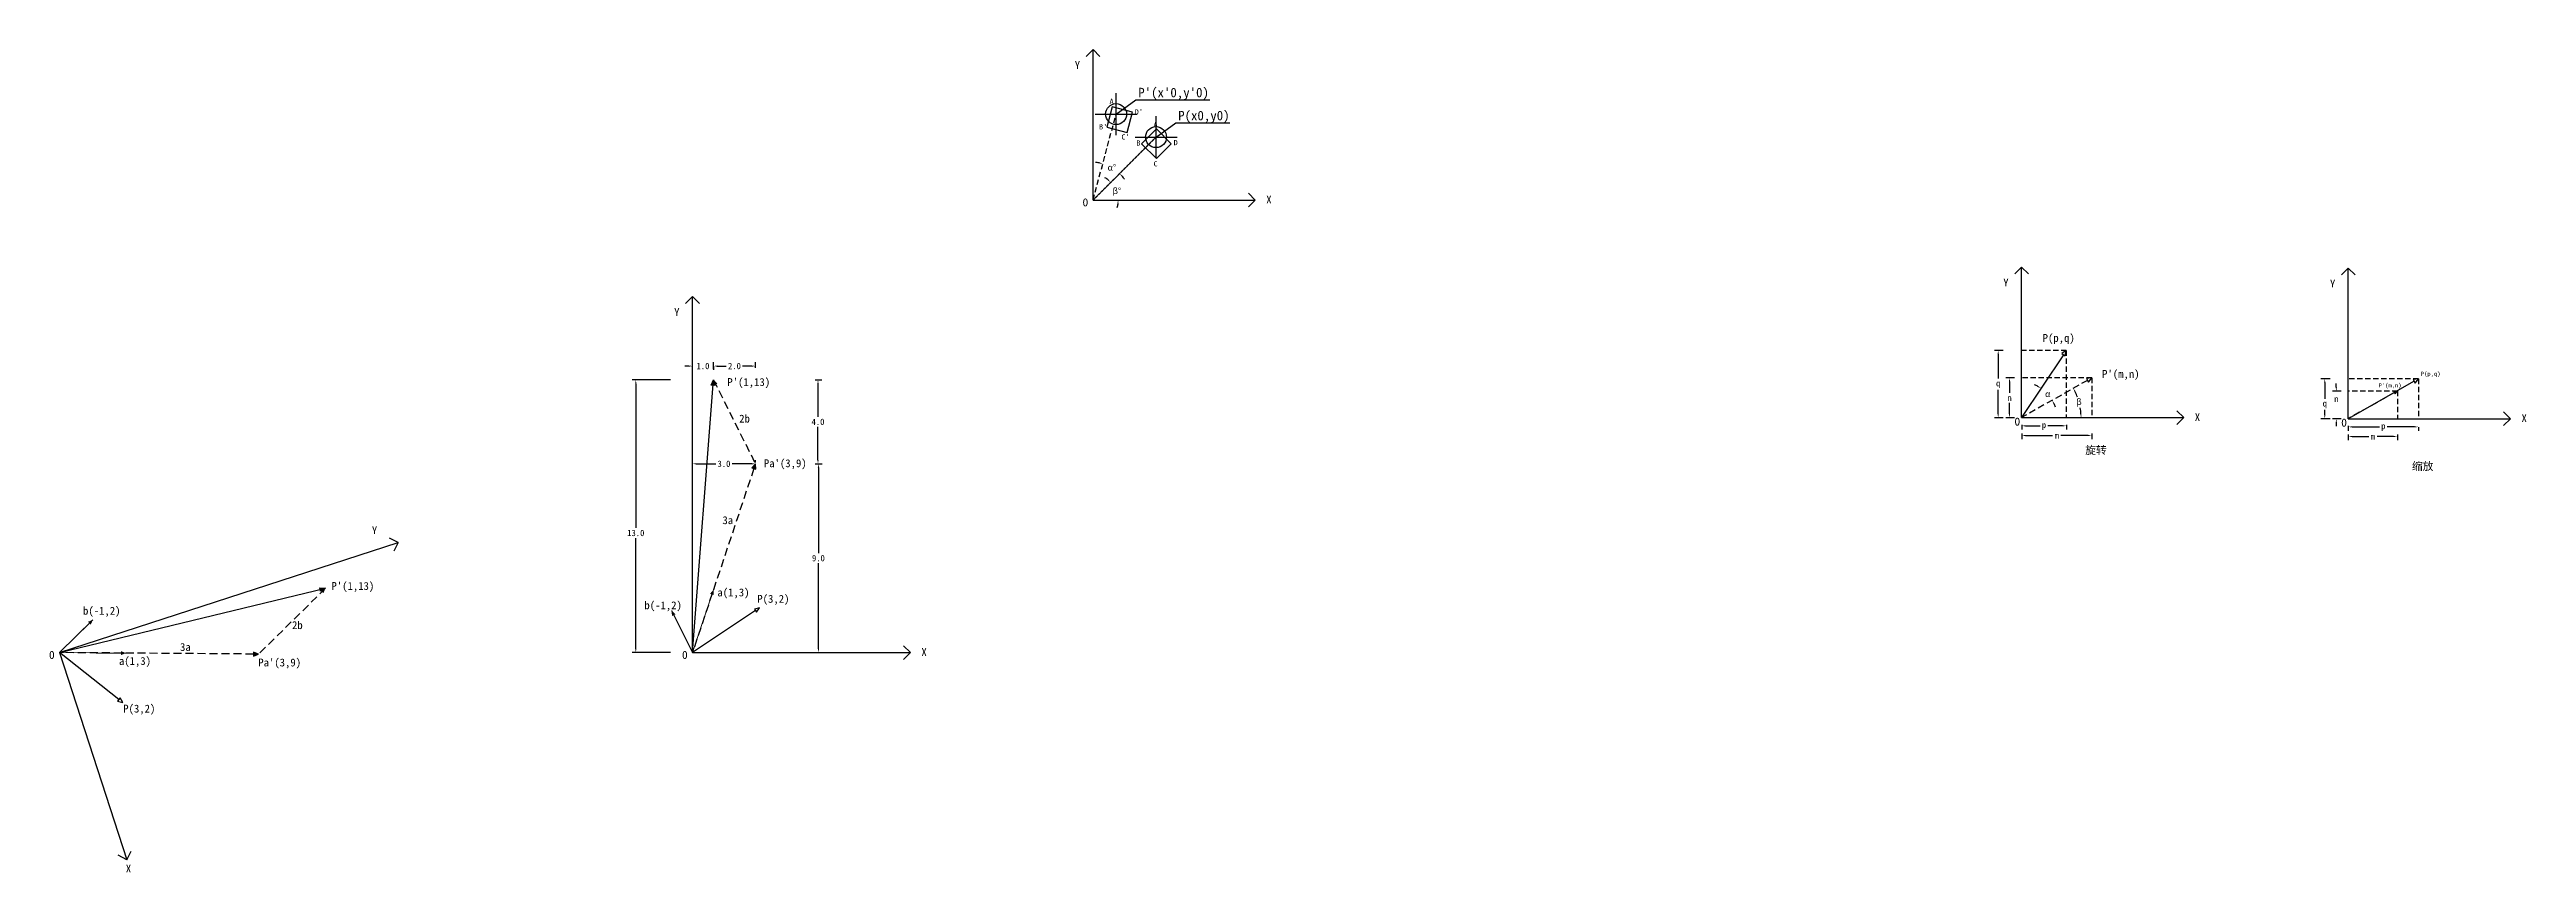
# Model space of a CAD drawing. Header units: millimetres. Extents: x 0 to 271, y 0 to 497.
# Drawn here: x 152.8 to 270.8, y 457.4 to 496.6 of the extents above; entities outside this region: 3.
import ezdxf

# ---------------------------------------------------------------- set-up
doc = ezdxf.new("R2010")
doc.units = ezdxf.units.MM
doc.header["$PDMODE"] = 34
for name, pattern in [('DASHED', [19.05, 12.7, -6.35]), ('DASHED2', [9.525, 6.35, -3.175]), ('DASHEDX2', [38.1, 25.4, -12.7])]:
    doc.linetypes.add(name, pattern=pattern)
doc.styles.get("Standard").update_dxf_attribs({"font": ''})
doc.styles.get('Standard').set_extended_font_data('SimSun')
doc.dimstyles.get("Standard").update_dxf_attribs({"dimtxt": 0.18, "dimasz": 0.18, "dimexe": 0.18, "dimexo": 0.0625, "dimgap": 0.09, "dimtad": 0, "dimtih": 1, "dimtoh": 1, "dimdec": 4, "dimzin": 0, "dimdsep": 46, "dimtxsty": 'Standard', "dimcen": 0.09, "dimadec": 0, "dimazin": 0, "dimtfac": 1, "dimtdec": 4, "dimtofl": 0, "dimtmove": 0, "dimatfit": 3, "dimfxl": 1, "dimtolj": 1, "dimtzin": 0, "dimarcsym": 0})

# ---------------------------------------------------------------- blocks, each defined once
blk = doc.blocks.new('*D2')
at = {"color": 0, "lineweight": -2}
for start, end in [(53.6312, 62.2623), (342.7377, 351.3688)]:
    blk.add_arc((202.52, 489.47), 1.2, start, end, dxfattribs=at)
at = {"color": 0}
for points in [[(203.24, 490.45), (203.2, 490.41), (203.36, 490.31)], [(203.67, 489.29), (203.73, 489.28), (203.71, 489.47)]]:
    blk.add_solid(points, dxfattribs=at)
at = {"layer": 'Defpoints', "color": 0}
for p in [(205.52, 492.47), (203.55, 490.06), (202.52, 489.47), (202.52, 489.47), (210.24, 489.47)]:
    blk.add_point(p, dxfattribs=at)
at = {"color": 0, "insert": (203.65, 489.86), "char_height": 0.3, "attachment_point": 5}
blk.add_mtext('\\A1;β°', dxfattribs=at)
blk = doc.blocks.new('*D3')
at = {"color": 0, "lineweight": -2}
for start, end in [(80.7515, 86.5031), (33.4969, 39.2485)]:
    blk.add_arc((202.52, 489.47), 1.79, start, end, dxfattribs=at)
at = {"color": 0}
for points in [[(202.81, 491.27), (202.8, 491.21), (202.98, 491.2)], [(203.88, 490.58), (203.93, 490.62), (203.78, 490.73)]]:
    blk.add_solid(points, dxfattribs=at)
at = {"layer": 'Defpoints', "color": 0}
for p in [(203.61, 493.56), (205.52, 492.47), (203.54, 490.94), (202.52, 489.47), (202.52, 489.47)]:
    blk.add_point(p, dxfattribs=at)
at = {"color": 0, "insert": (203.41, 491.02), "char_height": 0.3, "attachment_point": 5}
blk.add_mtext('\\A1;α°', dxfattribs=at)
blk = doc.blocks.new('*D4')
at = {"color": 0, "lineweight": -2}
for p, q in [((183.25, 481.55), (183.07, 481.55)), ((183.43, 481.4), (183.43, 481.73)), ((184.43, 481.4), (184.43, 481.73)), ((184.61, 481.55), (184.79, 481.55))]:
    blk.add_line(p, q, dxfattribs=at)
at = {"color": 0}
for points in [[(183.25, 481.58), (183.25, 481.52), (183.43, 481.55)], [(184.61, 481.58), (184.61, 481.52), (184.43, 481.55)]]:
    blk.add_solid(points, dxfattribs=at)
at = {"layer": 'Defpoints', "color": 0}
for p in [(183.43, 481.55), (183.43, 481.34), (184.43, 481.34)]:
    blk.add_point(p, dxfattribs=at)
at = {"color": 0, "insert": (183.93, 481.55), "char_height": 0.3, "attachment_point": 5}
blk.add_mtext('\\A1;1.0', dxfattribs=at)
blk = doc.blocks.new('*D5')
at = {"color": 0, "lineweight": -2}
for p, q in [((182.39, 480.89), (180.55, 480.89)), ((180.73, 480.71), (180.73, 473.83)), ((180.73, 468.07), (180.73, 473.35)), ((182.39, 467.89), (180.55, 467.89))]:
    blk.add_line(p, q, dxfattribs=at)
at = {"color": 0}
for points in [[(180.7, 480.71), (180.76, 480.71), (180.73, 480.89)], [(180.7, 468.07), (180.76, 468.07), (180.73, 467.89)]]:
    blk.add_solid(points, dxfattribs=at)
at = {"layer": 'Defpoints', "color": 0}
for p in [(182.45, 480.89), (180.73, 467.89), (182.45, 467.89)]:
    blk.add_point(p, dxfattribs=at)
at = {"color": 0, "insert": (180.73, 473.59), "char_height": 0.3, "attachment_point": 5}
blk.add_mtext('\\A1;13.0', dxfattribs=at)
blk = doc.blocks.new('*D6')
at = {"color": 0, "lineweight": -2}
for p, q in [((189.27, 480.89), (189.59, 480.89)), ((189.41, 480.71), (189.41, 479.13)), ((189.41, 477.07), (189.41, 478.65)), ((189.27, 476.89), (189.59, 476.89))]:
    blk.add_line(p, q, dxfattribs=at)
at = {"color": 0}
for points in [[(189.38, 480.71), (189.44, 480.71), (189.41, 480.89)], [(189.38, 477.07), (189.44, 477.07), (189.41, 476.89)]]:
    blk.add_solid(points, dxfattribs=at)
at = {"layer": 'Defpoints', "color": 0}
for p in [(189.2, 480.89), (189.2, 476.89), (189.41, 476.89)]:
    blk.add_point(p, dxfattribs=at)
at = {"color": 0, "insert": (189.41, 478.89), "char_height": 0.3, "attachment_point": 5}
blk.add_mtext('\\A1;4.0', dxfattribs=at)
blk = doc.blocks.new('*D7')
at = {"color": 0, "lineweight": -2}
for p, q in [((184.43, 481.5), (184.43, 481.37)), ((184.61, 481.55), (185.04, 481.55)), ((186.25, 481.55), (185.82, 481.55)), ((186.43, 481.46), (186.43, 481.73))]:
    blk.add_line(p, q, dxfattribs=at)
at = {"color": 0}
for points in [[(184.61, 481.58), (184.61, 481.52), (184.43, 481.55)], [(186.25, 481.58), (186.25, 481.52), (186.43, 481.55)]]:
    blk.add_solid(points, dxfattribs=at)
at = {"layer": 'Defpoints', "color": 0}
for p in [(184.43, 481.57), (184.43, 481.55), (186.43, 481.4)]:
    blk.add_point(p, dxfattribs=at)
at = {"color": 0, "insert": (185.43, 481.55), "char_height": 0.3, "attachment_point": 5}
blk.add_mtext('\\A1;2.0', dxfattribs=at)
blk = doc.blocks.new('*D8')
at = {"color": 0, "lineweight": -2}
for p, q in [((189.27, 476.89), (189.61, 476.89)), ((189.43, 476.71), (189.43, 472.63)), ((189.43, 468.07), (189.43, 472.15)), ((189.27, 467.89), (189.61, 467.89))]:
    blk.add_line(p, q, dxfattribs=at)
at = {"color": 0}
for points in [[(189.4, 476.71), (189.46, 476.71), (189.43, 476.89)], [(189.4, 468.07), (189.46, 468.07), (189.43, 467.89)]]:
    blk.add_solid(points, dxfattribs=at)
at = {"layer": 'Defpoints', "color": 0}
for p in [(189.2, 476.89), (189.2, 467.89), (189.43, 467.89)]:
    blk.add_point(p, dxfattribs=at)
at = {"color": 0, "insert": (189.43, 472.39), "char_height": 0.3, "attachment_point": 5}
blk.add_mtext('\\A1;9.0', dxfattribs=at)
blk = doc.blocks.new('*D9')
at = {"color": 0, "lineweight": -2}
for p, q in [((183.43, 476.95), (183.43, 477.07)), ((183.61, 476.89), (184.54, 476.89)), ((186.25, 476.89), (185.32, 476.89)), ((186.43, 476.95), (186.43, 477.07))]:
    blk.add_line(p, q, dxfattribs=at)
at = {"color": 0}
for points in [[(183.61, 476.92), (183.61, 476.86), (183.43, 476.89)], [(186.25, 476.92), (186.25, 476.86), (186.43, 476.89)]]:
    blk.add_solid(points, dxfattribs=at)
at = {"layer": 'Defpoints', "color": 0}
for p in [(183.43, 476.89), (186.43, 476.89), (186.43, 476.89)]:
    blk.add_point(p, dxfattribs=at)
at = {"color": 0, "insert": (184.93, 476.89), "char_height": 0.3, "attachment_point": 5}
blk.add_mtext('\\A1;3.0', dxfattribs=at)
blk = doc.blocks.new('*D16')
at = {"color": 0, "lineweight": -2}
for start, end in [(62.4631, 68.6162), (17.2425, 23.3956)]:
    blk.add_arc((246.76, 479.09), 1.68, start, end, dxfattribs=at)
at = {"color": 0}
for points in [[(247.55, 480.6), (247.52, 480.55), (247.69, 480.49)], [(248.27, 479.74), (248.32, 479.77), (248.21, 479.92)]]:
    blk.add_solid(points, dxfattribs=at)
at = {"layer": 'Defpoints', "color": 0}
for p in [(248.76, 482.09), (247.89, 480.33), (249.89, 480.87), (246.76, 479.09), (246.76, 479.09)]:
    blk.add_point(p, dxfattribs=at)
at = {"color": 0, "insert": (248, 480.22), "char_height": 0.3, "attachment_point": 5}
blk.add_mtext('\\A1;α', dxfattribs=at)
blk = doc.blocks.new('*D17')
at = {"color": 0, "lineweight": -2}
for start, end in [(20.1323, 25.9058), (3.643, 9.5459)]:
    blk.add_arc((246.76, 479.09), 2.83, start, end, dxfattribs=at)
at = {"color": 0}
for points in [[(249.28, 480.31), (249.33, 480.34), (249.22, 480.49)], [(249.61, 479.27), (249.55, 479.27), (249.59, 479.09)]]:
    blk.add_solid(points, dxfattribs=at)
at = {"layer": 'Defpoints', "color": 0}
for p in [(249.89, 480.87), (249.55, 479.58), (246.76, 479.09), (246.76, 479.09), (254.48, 479.09)]:
    blk.add_point(p, dxfattribs=at)
at = {"color": 0, "insert": (249.49, 479.81), "char_height": 0.3, "attachment_point": 5}
blk.add_mtext('\\A1;β', dxfattribs=at)
blk = doc.blocks.new('*D18')
at = {"color": 0, "lineweight": -2}
for p, q in [((246.76, 478.75), (246.76, 478.52)), ((246.94, 478.7), (247.64, 478.7)), ((248.71, 478.7), (248, 478.7)), ((248.89, 478.75), (248.89, 478.52))]:
    blk.add_line(p, q, dxfattribs=at)
at = {"color": 0}
for points in [[(246.94, 478.73), (246.94, 478.67), (246.76, 478.7)], [(248.71, 478.73), (248.71, 478.67), (248.89, 478.7)]]:
    blk.add_solid(points, dxfattribs=at)
at = {"layer": 'Defpoints', "color": 0}
for p in [(246.76, 478.81), (248.89, 478.81), (248.89, 478.7)]:
    blk.add_point(p, dxfattribs=at)
at = {"color": 0, "insert": (247.82, 478.7), "char_height": 0.3, "attachment_point": 5}
blk.add_mtext('\\A1;p', dxfattribs=at)
blk = doc.blocks.new('*D19')
at = {"color": 0, "lineweight": -2}
for p, q in [((246.76, 478.34), (246.76, 478.06)), ((246.94, 478.24), (248.23, 478.24)), ((249.92, 478.24), (248.62, 478.24)), ((250.1, 478.34), (250.1, 478.06))]:
    blk.add_line(p, q, dxfattribs=at)
at = {"color": 0}
for points in [[(246.94, 478.27), (246.94, 478.21), (246.76, 478.24)], [(249.92, 478.27), (249.92, 478.21), (250.1, 478.24)]]:
    blk.add_solid(points, dxfattribs=at)
at = {"layer": 'Defpoints', "color": 0}
for p in [(246.76, 478.4), (250.1, 478.4), (250.1, 478.24)]:
    blk.add_point(p, dxfattribs=at)
at = {"color": 0, "insert": (248.43, 478.24), "char_height": 0.3, "attachment_point": 5}
blk.add_mtext('\\A1;m', dxfattribs=at)
blk = doc.blocks.new('*D20')
at = {"color": 0, "lineweight": -2}
for p, q in [((246.41, 480.99), (246, 480.99)), ((246.18, 480.81), (246.18, 480.28)), ((246.18, 479.27), (246.18, 479.8)), ((246.41, 479.09), (246, 479.09))]:
    blk.add_line(p, q, dxfattribs=at)
at = {"color": 0}
for points in [[(246.15, 480.81), (246.21, 480.81), (246.18, 480.99)], [(246.15, 479.27), (246.21, 479.27), (246.18, 479.09)]]:
    blk.add_solid(points, dxfattribs=at)
at = {"layer": 'Defpoints', "color": 0}
for p in [(246.47, 480.99), (246.18, 479.09), (246.47, 479.09)]:
    blk.add_point(p, dxfattribs=at)
at = {"color": 0, "insert": (246.18, 480.04), "char_height": 0.3, "attachment_point": 5}
blk.add_mtext('\\A1;n', dxfattribs=at)
blk = doc.blocks.new('*D21')
at = {"color": 0, "lineweight": -2}
for p, q in [((245.88, 482.29), (245.46, 482.29)), ((245.64, 482.11), (245.64, 480.96)), ((245.64, 479.27), (245.64, 480.42)), ((245.88, 479.09), (245.46, 479.09))]:
    blk.add_line(p, q, dxfattribs=at)
at = {"color": 0}
for points in [[(245.61, 482.11), (245.67, 482.11), (245.64, 482.29)], [(245.61, 479.27), (245.67, 479.27), (245.64, 479.09)]]:
    blk.add_solid(points, dxfattribs=at)
at = {"layer": 'Defpoints', "color": 0}
for p in [(245.95, 482.29), (245.64, 479.09), (245.95, 479.09)]:
    blk.add_point(p, dxfattribs=at)
at = {"color": 0, "insert": (245.64, 480.69), "char_height": 0.3, "attachment_point": 5}
blk.add_mtext('\\A1;q', dxfattribs=at)
blk = doc.blocks.new('*D29')
at = {"color": 0, "lineweight": -2}
for p, q in [((262.32, 478.7), (262.32, 478.47)), ((262.5, 478.65), (263.81, 478.65)), ((265.48, 478.65), (264.17, 478.65)), ((265.66, 478.63), (265.66, 478.47))]:
    blk.add_line(p, q, dxfattribs=at)
at = {"color": 0}
for points in [[(262.5, 478.68), (262.5, 478.62), (262.32, 478.65)], [(265.48, 478.68), (265.48, 478.62), (265.66, 478.65)]]:
    blk.add_solid(points, dxfattribs=at)
at = {"layer": 'Defpoints', "color": 0}
for p in [(262.32, 478.76), (265.66, 478.7), (265.66, 478.65)]:
    blk.add_point(p, dxfattribs=at)
at = {"color": 0, "insert": (263.99, 478.65), "char_height": 0.3, "attachment_point": 5}
blk.add_mtext('\\A1;p', dxfattribs=at)
blk = doc.blocks.new('*D30')
at = {"color": 0, "lineweight": -2}
for p, q in [((262.32, 478.29), (262.32, 478.01)), ((262.5, 478.19), (263.3, 478.19)), ((264.48, 478.19), (263.69, 478.19)), ((264.66, 478.29), (264.66, 478.01))]:
    blk.add_line(p, q, dxfattribs=at)
at = {"color": 0}
for points in [[(262.5, 478.22), (262.5, 478.16), (262.32, 478.19)], [(264.48, 478.22), (264.48, 478.16), (264.66, 478.19)]]:
    blk.add_solid(points, dxfattribs=at)
at = {"layer": 'Defpoints', "color": 0}
for p in [(262.32, 478.35), (264.66, 478.35), (264.66, 478.19)]:
    blk.add_point(p, dxfattribs=at)
at = {"color": 0, "insert": (263.49, 478.19), "char_height": 0.3, "attachment_point": 5}
blk.add_mtext('\\A1;m', dxfattribs=at)
blk = doc.blocks.new('*D31')
at = {"color": 0, "lineweight": -2}
for p, q in [((261.98, 480.36), (261.57, 480.36)), ((261.75, 480.54), (261.75, 480.72)), ((261.98, 479.04), (261.57, 479.04)), ((261.75, 478.86), (261.75, 478.68))]:
    blk.add_line(p, q, dxfattribs=at)
at = {"color": 0}
for points in [[(261.72, 480.54), (261.78, 480.54), (261.75, 480.36)], [(261.72, 478.86), (261.78, 478.86), (261.75, 479.04)]]:
    blk.add_solid(points, dxfattribs=at)
at = {"layer": 'Defpoints', "color": 0}
for p in [(262.04, 480.36), (261.75, 479.04), (262.04, 479.04)]:
    blk.add_point(p, dxfattribs=at)
at = {"color": 0, "insert": (261.75, 479.99), "char_height": 0.3, "attachment_point": 5}
blk.add_mtext('\\A1;n', dxfattribs=at)
blk = doc.blocks.new('*D32')
at = {"color": 0, "lineweight": -2}
for p, q in [((261.45, 480.94), (261.02, 480.94)), ((261.2, 480.76), (261.2, 479.99)), ((261.2, 479.22), (261.2, 479.46)), ((261.45, 479.04), (261.02, 479.04))]:
    blk.add_line(p, q, dxfattribs=at)
at = {"color": 0}
for points in [[(261.17, 480.76), (261.23, 480.76), (261.2, 480.94)], [(261.17, 479.22), (261.23, 479.22), (261.2, 479.04)]]:
    blk.add_solid(points, dxfattribs=at)
at = {"layer": 'Defpoints', "color": 0}
for p in [(261.51, 480.94), (261.2, 479.04), (261.51, 479.04)]:
    blk.add_point(p, dxfattribs=at)
at = {"color": 0, "insert": (261.2, 479.73), "char_height": 0.3, "attachment_point": 5}
blk.add_mtext('\\A1;q', dxfattribs=at)

msp = doc.modelspace()

# ---------------------------------------------------------------- hatches: boundary and pattern name
for color, points in [(160, [(184.3274, 480.63898), (184.43043, 480.88881), (184.49403, 480.62617)]), (4, [(184.43043, 480.88881), (184.45409, 480.63383), (184.62279, 480.71979)]), (3, [(186.43043, 476.88881), (186.26538, 476.69303), (186.445, 476.63315)]), (160, [(165.67453, 470.97576), (165.94397, 470.95497), (165.71383, 470.81332)]), (4, [(165.94397, 470.95497), (165.70878, 470.85367), (165.84267, 470.71979)]), (4, [(182.43043, 469.88881), (182.45409, 469.63383), (182.62279, 469.71979)]), (4, [(154.86431, 469.4579), (154.62913, 469.3566), (154.76301, 469.22272)]), (3, [(162.75777, 467.81679), (162.52057, 467.91326), (162.51913, 467.72393)])]:
    msp.add_hatch(color=color).paths.add_polyline_path(points)
at = {"lineweight": 20}
for points in [[(184.43043, 470.88881), (184.26687, 470.69178), (184.44694, 470.63327)], [(156.4334, 467.8648), (156.19547, 467.95947), (156.19547, 467.77013)]]:
    msp.add_hatch(color=2, dxfattribs=at).paths.add_polyline_path(points)

# ---------------------------------------------------------------- linework, layer by layer
for p, q in [((202.51526, 496.64361), (202.18816, 496.31652)), ((202.51526, 489.46632), (202.51526, 496.64361)), ((202.51526, 496.64361), (202.84235, 496.31652)), ((210.24165, 489.46632), (209.91456, 489.79342)), ((202.51526, 489.46632), (210.24165, 489.46632)), ((210.24165, 489.46632), (209.91456, 489.13923)), ((246.75526, 486.26886), (246.42817, 485.94176)), ((246.75526, 479.09157), (246.75526, 486.26886)), ((246.75526, 486.26886), (247.08236, 485.94176)), ((262.32195, 486.21954), (261.99486, 485.89245)), ((262.32195, 479.04225), (262.32195, 486.21954)), ((262.32195, 486.21954), (262.64904, 485.89245)), ((183.43043, 484.86173), (183.10333, 484.53464)), ((183.43043, 467.88881), (183.43043, 484.86173)), ((183.43043, 484.86173), (183.75752, 484.53464)), ((254.48166, 479.09157), (254.15456, 479.41866)), ((270.04834, 479.04225), (269.72125, 479.36935)), ((246.75526, 479.09157), (254.48166, 479.09157)), ((254.48166, 479.09157), (254.15456, 478.76447)), ((262.32195, 479.04225), (270.04834, 479.04225)), ((270.04834, 479.04225), (269.72125, 478.71516)), ((169.41343, 473.13373), (169.00127, 473.34374)), ((153.27121, 467.88881), (169.41343, 473.13373)), ((169.41343, 473.13373), (169.20342, 472.72157)), ((153.27121, 467.88881), (156.47931, 458.01531)), ((183.43043, 467.88881), (193.81204, 467.88881)), ((193.81204, 467.88881), (193.48494, 468.2159)), ((193.81204, 467.88881), (193.48494, 467.56171)), ((156.47931, 458.01531), (156.06715, 458.22532)), ((156.47931, 458.01531), (156.68931, 458.42747))]:
    msp.add_line(p, q)
at = {"color": 2, "linetype": 'DASHEDX2', "ltscale": 0.01}
for p, q in [((248.88694, 482.28974), (246.75526, 482.28974)), ((248.88694, 482.28974), (248.88694, 479.09157)), ((250.09866, 480.98736), (246.75526, 480.98736)), ((250.09866, 480.98736), (250.09866, 479.09157)), ((265.66332, 480.94161), (262.32195, 480.94161)), ((264.66233, 480.35615), (262.32195, 480.35615)), ((264.66233, 480.36931), (264.66233, 479.04225)), ((265.66332, 480.94161), (265.66332, 479.04225))]:
    msp.add_line(p, q, dxfattribs=at)
at = {"color": 3, "linetype": 'DASHED', "lineweight": 30, "ltscale": 0.02}
msp.add_lwpolyline([(202.51526, 489.46632), (203.61333, 493.5644)], dxfattribs=at)
at = {"color": 3, "lineweight": 30}
msp.add_lwpolyline([(203.4324, 493.91004), (203.17358, 492.94412), (204.13951, 492.6853), (204.39833, 493.65122), (203.4324, 493.91004)], dxfattribs=at)
at = {"color": 1}
for points in [[(203.61333, 493.5644), (204.55138, 494.24228), (208.07891, 494.24228)], [(205.51526, 492.46632), (206.4533, 493.1442), (209.02886, 493.1442)], [(248.75526, 482.09157), (248.75526, 482.09157), (246.75526, 479.09157)], [(248.88694, 482.28974), (248.67641, 482.14396), (248.83412, 482.03917), (248.88694, 482.28974)], [(265.45665, 480.82373), (265.45665, 480.82373), (262.32195, 479.04226)], [(265.66332, 480.94161), (265.40975, 480.90597), (265.50355, 480.7415), (265.66332, 480.94161)], [(186.43043, 469.88881), (186.43043, 469.88881), (183.43043, 467.88881)], [(186.62839, 470.02078), (186.37791, 469.96758), (186.48294, 469.81004), (186.62839, 470.02078)], [(156.10038, 465.65367), (156.10038, 465.65367), (153.27121, 467.88881)], [(156.28707, 465.50618), (156.15907, 465.72796), (156.04169, 465.57939), (156.28707, 465.50618)]]:
    msp.add_lwpolyline(points, dxfattribs=at)
at = {"color": 170, "linetype": 'DASHED', "lineweight": 30, "ltscale": 0.02}
msp.add_lwpolyline([(202.51526, 489.46632), (205.51526, 492.46632), (205.51526, 492.46632), (202.51526, 489.46632)], dxfattribs=at)
at = {"color": 5, "lineweight": 30}
msp.add_lwpolyline([(205.53139, 491.44191), (206.2385, 492.14902), (205.53139, 492.85612), (204.82428, 492.14902), (205.53139, 491.44191)], dxfattribs=at)
at = {"color": 160, "lineweight": 30}
for points in [[(183.43043, 467.88881), (184.43043, 480.88881)], [(153.27121, 467.88881), (165.94397, 470.95497)]]:
    msp.add_lwpolyline(points, dxfattribs=at)
at = {"color": 5}
for points in [[(184.3274, 480.63898), (184.43043, 480.88881), (184.49403, 480.62617)], [(165.67453, 470.97576), (165.94397, 470.95497), (165.71383, 470.81332)]]:
    msp.add_lwpolyline(points, close=True, dxfattribs=at)
at = {"color": 4, "linetype": 'DASHED', "lineweight": 30, "ltscale": 0.03}
for points in [[(184.43043, 480.88881), (186.43043, 476.88881)], [(165.94397, 470.95497), (162.75777, 467.81679)]]:
    msp.add_lwpolyline(points, dxfattribs=at)
at = {"color": 3, "linetype": 'DASHED2', "ltscale": 0.05}
for points in [[(249.89186, 480.8697), (249.89186, 480.8697), (246.75526, 479.09157)], [(250.09866, 480.98736), (249.84505, 480.95198), (249.93868, 480.78741), (250.09866, 480.98736)], [(264.66233, 480.36931), (264.4848, 480.34455), (264.55034, 480.22935), (264.66233, 480.36931)], [(264.51757, 480.28695), (264.51757, 480.28695), (262.32195, 479.04226)]]:
    msp.add_lwpolyline(points, dxfattribs=at)
at = {"color": 3}
for points in [[(186.43043, 476.88881), (186.26538, 476.69303), (186.445, 476.63315), (186.43043, 476.88881)], [(162.75777, 467.81679), (162.52057, 467.91326), (162.51913, 467.72393), (162.75777, 467.81679)]]:
    msp.add_lwpolyline(points, dxfattribs=at)
at = {"color": 3, "linetype": 'DASHED', "lineweight": 30, "ltscale": 0.03}
for points in [[(186.35519, 476.66309), (183.43043, 467.88881)], [(162.51985, 467.8186), (153.27121, 467.88881)]]:
    msp.add_lwpolyline(points, dxfattribs=at)
at = {"color": 2, "lineweight": 20}
for points in [[(184.43043, 470.88881), (183.43043, 467.88881)], [(184.43043, 470.88881), (184.43043, 470.88881), (183.99341, 469.54381)], [(156.4334, 467.8648), (153.27121, 467.88881)], [(156.4334, 467.8648), (156.4334, 467.8648), (155.01919, 467.8648)]]:
    msp.add_lwpolyline(points, dxfattribs=at)
at = {"color": 4}
for points in [[(182.43043, 469.88881), (182.43043, 469.88881), (183.07247, 468.62873)], [(154.86431, 469.4579), (154.86431, 469.4579), (153.86431, 468.4579)]]:
    msp.add_lwpolyline(points, dxfattribs=at)
at = {"color": 4, "lineweight": 30}
for points in [[(182.43043, 469.88881), (183.43043, 467.88881)], [(154.86431, 469.4579), (153.27121, 467.88881)]]:
    msp.add_lwpolyline(points, dxfattribs=at)
at = {"color": 7}
for p in [(203.61333, 493.5644), (205.51526, 492.46632)]:
    msp.add_point(p, dxfattribs=at)
at = {"color": 3}
for p in [(3, 3), (3, 3), (1, 1)]:
    msp.add_point(p, dxfattribs=at)

# ---------------------------------------------------------------- texts
for s, height, p in [('Y', 0.375, (201.6415, 495.7206)), ("P'(x'0,y'0)", 0.45, (204.66822, 494.36738)), ('P(x0,y0)', 0.45, (206.57014, 493.2693)), ('O', 0.375, (202.02185, 489.16365)), ('X', 0.375, (210.7659, 489.3038)), ('Y', 0.375, (245.88151, 485.34585)), ('Y', 0.375, (261.44819, 485.29654)), ('Y', 0.375, (182.55667, 483.93873)), ('X', 0.375, (255.00591, 478.92904)), ('X', 0.375, (270.57259, 478.87973)), ('O', 0.375, (246.42487, 478.71153)), ('O', 0.375, (261.99156, 478.66221)), ('旋转', 0.375, (249.78762, 477.35479)), ('缩放', 0.375, (265.35431, 476.58824)), ('O', 0.375, (182.93702, 467.58614)), ('X', 0.375, (194.33629, 467.72628))]:
    msp.add_text(s, height=height).set_placement(p)
for s, p in [("A'", (203.29925, 494.04319)), ("D'", (204.5006, 493.54523)), ("B'", (202.80175, 492.83069)), ("C'", (203.86713, 492.35114))]:
    msp.add_text(s, height=0.25, dxfattribs=at).set_placement(p)
at = {"color": 5}
for s, p in [('B', (204.58123, 492.06156)), ('A', (205.39824, 492.93635)), ('D', (206.35474, 492.08002)), ('C', (205.39824, 491.06969))]:
    msp.add_text(s, height=0.25, dxfattribs=at).set_placement(p)
at = {"color": 1}
for s, height, p in [('P(p,q)', 0.375, (247.75819, 482.70252)), ('P(p,q)', 0.2, (265.7758, 481.08248)), ('P(3,2)', 0.375, (186.51871, 470.26494))]:
    msp.add_text(s, height=height, dxfattribs=at).set_placement(p)
at = {"color": 160, "lineweight": 20}
msp.add_text("P'(1,13)", height=0.375, dxfattribs=at).set_placement((185.09037, 480.6007))
at = {"color": 3, "linetype": 'DASHED2', "ltscale": 0.05}
for height, p in [(0.375, (250.58922, 480.98664)), (0.2, (263.76322, 480.52929))]:
    msp.add_text("P'(m,n)", height=height, dxfattribs=at).set_placement(p)
at = {"color": 4, "lineweight": 20}
msp.add_text('2b', height=0.375, dxfattribs=at).set_placement((185.65612, 478.85741))
at = {"color": 2, "lineweight": 20}
for s, p in [("Pa'(3,9)", (186.82956, 476.7284)), ('a(1,3)', (184.61685, 470.56964))]:
    msp.add_text(s, height=0.375, dxfattribs=at).set_placement(p)
for s, p in [('Y', (168.1535, 473.53709)), ('O', (152.77781, 467.58614)), ('X', (156.42936, 457.40447))]:
    msp.add_text(s, height=0.375, rotation=360).set_placement(p)
at = {"color": 3, "lineweight": 20}
msp.add_text('3a', height=0.375, dxfattribs=at).set_placement((184.85687, 474.01323))
at = {"color": 160, "lineweight": 20}
msp.add_text("P'(1,13)", height=0.375, rotation=360, dxfattribs=at).set_placement((166.22737, 470.8769))
at = {"color": 4}
msp.add_text('b(-1,2)', height=0.375, rotation=360, dxfattribs=at).set_placement((154.39277, 469.69599))
msp.add_text('b(-1,2)', height=0.375, dxfattribs=at).set_placement((181.13954, 469.95631))
at = {"color": 4, "lineweight": 20}
msp.add_text('2b', height=0.375, rotation=360, dxfattribs=at).set_placement((164.34992, 469.01047))
at = {"color": 2, "lineweight": 20}
for s, p in [('a(1,3)', (156.10221, 467.30196)), ("Pa'(3,9)", (162.74196, 467.22922))]:
    msp.add_text(s, height=0.375, rotation=360, dxfattribs=at).set_placement(p)
at = {"color": 3, "lineweight": 20}
msp.add_text('3a', height=0.375, rotation=360, dxfattribs=at).set_placement((159.0148, 467.96884))
at = {"color": 1}
msp.add_text('P(3,2)', height=0.375, rotation=360, dxfattribs=at).set_placement((156.30795, 465.03103))

# ---------------------------------------------------------------- dimensions: what is measured, and where the dimension line sits
at = {"color": 4}
dim = msp.add_angular_dim_2l(base=(203.54418, 490.93578), line1=((202.51526, 489.46632), (205.51526, 492.46632)), line2=((202.51526, 489.46632), (203.61333, 493.5644)), text='α°', dimstyle='Standard', override={"dimtxt": 0.3}, dxfattribs=at)
dim.commit()
dim.dimension.update_dxf_attribs({"geometry": '*D3', "text_midpoint": (203.4122, 491.01987), "dimtype": 162})
at = {"color": 2}
dim = msp.add_angular_dim_2l(base=(203.55103, 490.06433), line1=((202.51526, 489.46632), (210.24165, 489.46632)), line2=((202.51526, 489.46632), (205.51526, 492.46632)), text='β°', dimstyle='Standard', override={"dimtxt": 0.3}, dxfattribs=at)
dim.commit()
dim.dimension.update_dxf_attribs({"geometry": '*D2', "text_midpoint": (203.64631, 489.85513), "dimtype": 162})
at = {"color": 160}
dim = msp.add_linear_dim(base=(183.43043, 481.5529), p1=(184.43043, 481.33795), p2=(183.43043, 481.33795), dimstyle='Standard', override={"dimtxt": 0.3, "dimdec": 1}, dxfattribs=at)
dim.commit()
dim.dimension.update_dxf_attribs({"geometry": '*D4', "text_midpoint": (183.93043, 481.5529), "dimtype": 160})
at = {"color": 4}
dim = msp.add_linear_dim(base=(184.43043, 481.5529), p1=(186.43043, 481.40045), p2=(184.43043, 481.56668), dimstyle='Standard', override={"dimtxt": 0.3, "dimdec": 1}, dxfattribs=at)
dim.commit()
dim.dimension.update_dxf_attribs({"geometry": '*D7', "text_midpoint": (185.43043, 481.5529), "dimtype": 160})
at = {"color": 6}
for base, p1, p2, picture, middle in [((245.63699, 479.09157), (245.94655, 482.28974), (245.94655, 479.09157), '*D21', (245.63699, 480.69065)), ((261.20368, 479.04225), (261.51324, 480.94161), (261.51324, 479.04225), '*D32', (261.20368, 479.72675))]:
    dim = msp.add_linear_dim(base=base, p1=p1, p2=p2, angle=90, text='q', dimstyle='Standard', override={"dimtxt": 0.3}, dxfattribs=at)
    dim.commit()
    dim.dimension.update_dxf_attribs({"geometry": picture, "text_midpoint": middle, "dimtype": 160})
dim = msp.add_angular_dim_2l(base=(247.89054, 480.32572), line1=((249.89186, 480.8697), (246.75526, 479.09157)), line2=((248.75526, 482.09157), (246.75526, 479.09157)), text='α', dimstyle='Standard', override={"dimtxt": 0.3}, dxfattribs=at)
dim.commit()
dim.dimension.update_dxf_attribs({"geometry": '*D16', "text_midpoint": (247.99706, 480.21848), "dimtype": 162})
at = {"color": 160}
dim = msp.add_linear_dim(base=(180.7282, 467.88881), p1=(182.44885, 480.88881), p2=(182.44885, 467.88881), angle=90, dimstyle='Standard', override={"dimtxt": 0.3, "dimdec": 1}, dxfattribs=at)
dim.commit()
dim.dimension.update_dxf_attribs({"geometry": '*D5', "text_midpoint": (180.7282, 473.59318), "dimtype": 160})
at = {"color": 4}
dim = msp.add_linear_dim(base=(189.41229, 476.88881), p1=(189.20377, 480.88881), p2=(189.20377, 476.88881), angle=90, dimstyle='Standard', override={"dimtxt": 0.3, "dimdec": 1}, dxfattribs=at)
dim.commit()
dim.dimension.update_dxf_attribs({"geometry": '*D6', "text_midpoint": (189.41229, 478.88881)})
for base, p1, p2, picture, middle in [((246.18074, 479.09157), (246.47209, 480.98736), (246.47209, 479.09157), '*D20', (246.18074, 480.03946)), ((261.74743, 479.04225), (262.03877, 480.35615), (262.03877, 479.04225), '*D31', (261.74743, 479.99015))]:
    dim = msp.add_linear_dim(base=base, p1=p1, p2=p2, angle=90, text='n', dimstyle='Standard', override={"dimtxt": 0.3}, dxfattribs=at)
    dim.commit()
    dim.dimension.update_dxf_attribs({"geometry": picture, "text_midpoint": middle, "dimtype": 160})
dim = msp.add_angular_dim_2l(base=(249.54501, 479.57593), line1=((246.75526, 479.09157), (254.48166, 479.09157)), line2=((249.89186, 480.8697), (246.75526, 479.09157)), text='β', dimstyle='Standard', override={"dimtxt": 0.3}, dxfattribs=at)
dim.commit()
dim.dimension.update_dxf_attribs({"geometry": '*D17', "text_midpoint": (249.49313, 479.81364)})
at = {"color": 6}
for base, p1, p2, picture, middle in [((248.88694, 478.69595), (246.75526, 478.80888), (248.88694, 478.80888), '*D18', (247.8211, 478.69595)), ((265.66332, 478.64664), (262.32195, 478.75957), (265.66332, 478.69707), '*D29', (263.99264, 478.64664))]:
    dim = msp.add_linear_dim(base=base, p1=p1, p2=p2, text='p', dimstyle='Standard', override={"dimtxt": 0.3}, dxfattribs=at)
    dim.commit()
    dim.dimension.update_dxf_attribs({"geometry": picture, "text_midpoint": middle})
at = {"color": 4}
for base, p1, p2, picture, middle in [((250.09866, 478.24163), (246.75526, 478.3999), (250.09866, 478.3999), '*D19', (248.42696, 478.24163)), ((264.66233, 478.19232), (262.32195, 478.35059), (264.66233, 478.35059), '*D30', (263.49214, 478.19232))]:
    dim = msp.add_linear_dim(base=base, p1=p1, p2=p2, text='m', dimstyle='Standard', override={"dimtxt": 0.3}, dxfattribs=at)
    dim.commit()
    dim.dimension.update_dxf_attribs({"geometry": picture, "text_midpoint": middle})
at = {"color": 3}
dim = msp.add_linear_dim(base=(186.43043, 476.88881), p1=(183.43043, 476.88881), p2=(186.43043, 476.88881), dimstyle='Standard', override={"dimtxt": 0.3, "dimdec": 1}, dxfattribs=at)
dim.commit()
dim.dimension.update_dxf_attribs({"geometry": '*D9', "text_midpoint": (184.93043, 476.88881)})
dim = msp.add_linear_dim(base=(189.42928, 467.88881), p1=(189.20377, 476.88881), p2=(189.20377, 467.88881), angle=90, dimstyle='Standard', override={"dimtxt": 0.3, "dimdec": 1}, dxfattribs=at)
dim.commit()
dim.dimension.update_dxf_attribs({"geometry": '*D8', "text_midpoint": (189.42928, 472.38881)})

doc.saveas('drawing.dxf')
